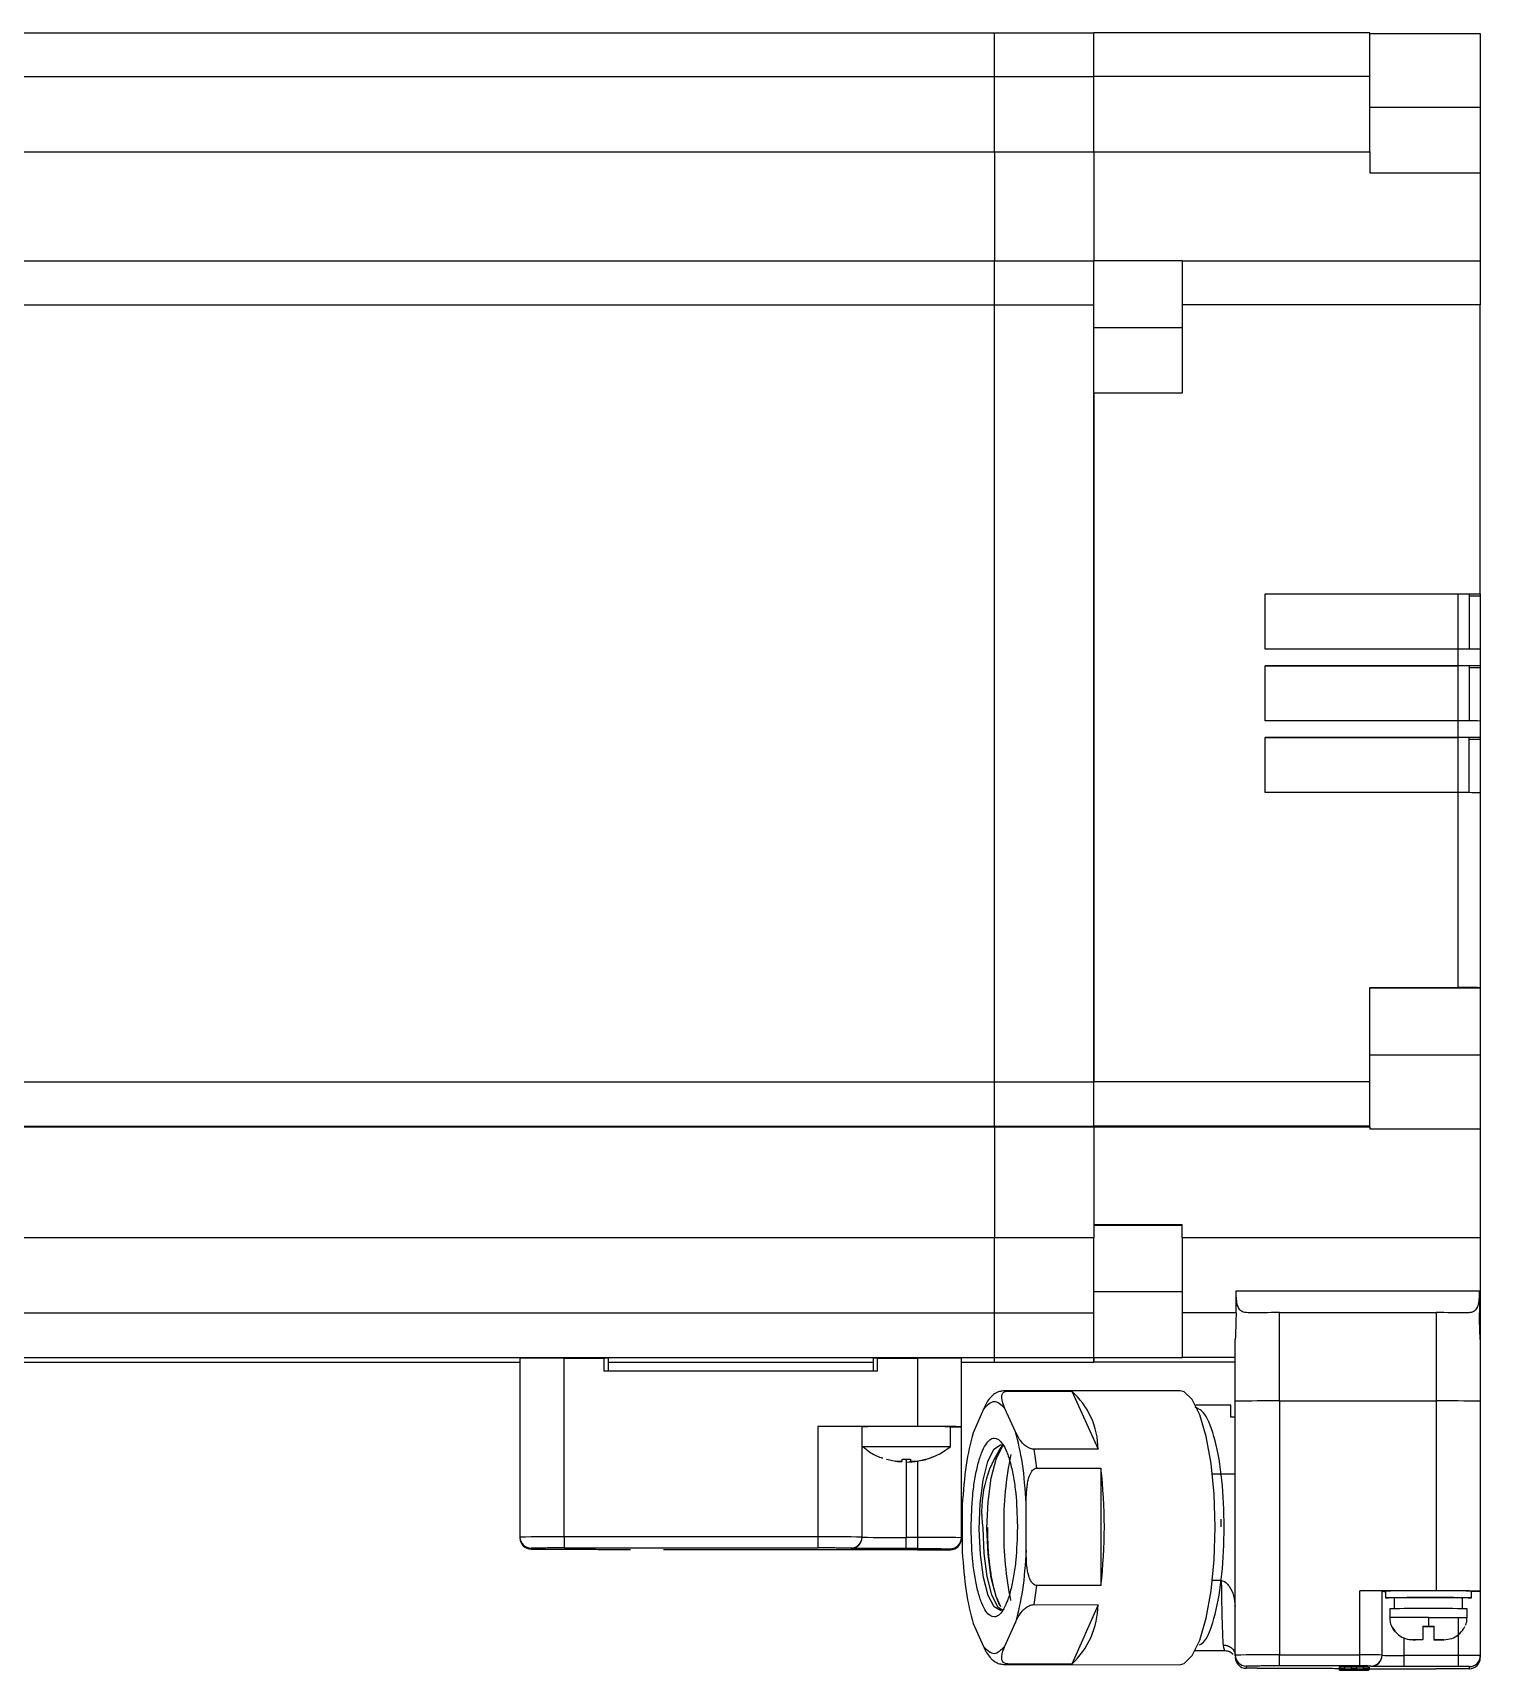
# Model space of a CAD drawing. Header units: millimetres. Extents: x 415 to 2018, y 500 to 823.
# Drawn here: x 685.97 to 692.52, y 667.42 to 674.84 of the extents above; entities that cross this region are included whole.
import ezdxf

# ---------------------------------------------------------------- set-up
doc = ezdxf.new("R2010")
doc.units = ezdxf.units.MM

msp = doc.modelspace()

# ---------------------------------------------------------------- linework, layer by layer
at = {"color": 161, "linetype": 'Continuous', "lineweight": 25, "true_color": 0x67adff}
for p, q in [((681.5947, 674.8387), (690.3247, 674.8387)), ((690.3247, 674.64), (690.3247, 674.8387)), ((690.3247, 674.8387), (690.7747, 674.8387)), ((690.7747, 674.64), (690.7747, 674.8387)), ((692.0247, 674.8387), (690.7747, 674.8387)), ((692.0247, 674.64), (692.0247, 674.8387)), ((692.0247, 674.836), (692.5247, 674.836)), ((692.5247, 674.836), (692.5247, 674.5005)), ((681.5947, 674.64), (690.3247, 674.64)), ((690.3247, 674.3), (690.3247, 674.64)), ((690.3247, 674.64), (690.7747, 674.64)), ((690.7747, 674.3), (690.7747, 674.64)), ((692.0247, 674.64), (690.7747, 674.64)), ((692.0247, 674.3), (692.0247, 674.64)), ((692.5247, 674.5005), (692.0247, 674.5005)), ((692.5247, 674.5005), (692.5247, 674.2046)), ((681.5947, 674.3), (690.3247, 674.3)), ((690.3247, 674.3), (690.3247, 673.8053)), ((690.3247, 674.3), (690.7747, 674.3)), ((690.7747, 674.3), (690.7747, 673.8053)), ((690.7747, 674.3), (692.0247, 674.3)), ((690.7747, 674.3), (690.7747, 673.8064)), ((692.0247, 674.3), (692.0247, 674.2046)), ((692.0247, 674.2046), (692.5247, 674.2046)), ((692.5247, 674.2046), (692.5247, 673.8053)), ((681.5947, 673.8053), (690.3247, 673.8053)), ((690.3247, 673.6066), (690.3247, 673.8053)), ((690.3247, 673.8053), (690.7747, 673.8053)), ((690.7747, 673.8064), (691.1747, 673.8064)), ((690.7747, 673.6066), (690.7747, 673.8053)), ((691.1747, 673.8053), (691.1747, 673.8064)), ((691.1747, 673.8053), (692.5247, 673.8053)), ((691.1747, 673.8053), (691.1747, 673.6066)), ((692.5247, 673.8053), (692.5247, 673.6066)), ((681.5947, 673.6066), (690.3247, 673.6066)), ((690.3247, 670.0867), (690.3247, 673.6066)), ((690.3247, 673.6066), (690.7747, 673.6066)), ((690.7747, 670.0867), (690.7747, 673.6066)), ((691.1747, 673.6066), (691.1747, 673.2066)), ((692.5247, 673.6066), (691.1747, 673.6066)), ((692.5247, 672.2966), (692.5247, 673.6066)), ((691.1747, 673.5028), (690.7747, 673.5028)), ((691.1747, 673.2066), (690.7747, 673.2066)), ((690.7747, 673.2066), (690.7747, 670.0867)), ((691.5497, 672.2966), (692.5247, 672.2966)), ((691.5497, 672.0466), (691.5497, 672.2966)), ((692.4247, 672.2963), (691.5497, 672.2963)), ((692.4247, 672.0466), (692.4247, 672.2963)), ((692.4747, 672.296), (692.4747, 672.0466)), ((692.5247, 672.2859), (692.4747, 672.2859)), ((692.5247, 672.2966), (692.5247, 672.2859)), ((692.5247, 672.2859), (692.5247, 672.046)), ((692.4247, 672.0466), (691.5497, 672.0466)), ((692.4247, 671.9716), (692.4247, 672.0466)), ((692.5247, 672.046), (692.5247, 671.971)), ((691.5497, 671.9716), (692.4247, 671.9716)), ((691.5497, 671.7216), (691.5497, 671.9716)), ((692.4247, 671.9713), (691.5497, 671.9713)), ((692.4247, 671.7216), (692.4247, 671.9713)), ((692.4747, 671.971), (692.4747, 671.7216)), ((692.5247, 671.9618), (692.4747, 671.9618)), ((692.5247, 671.971), (692.5247, 671.9618)), ((692.5247, 671.9618), (692.5247, 671.721)), ((692.4247, 671.7216), (691.5497, 671.7216)), ((692.4247, 671.6466), (692.4247, 671.7216)), ((692.5247, 671.721), (692.5247, 671.646)), ((691.5497, 671.6466), (692.4247, 671.6466)), ((691.5497, 671.3966), (691.5497, 671.6466)), ((692.4247, 671.6463), (691.5497, 671.6463)), ((692.4247, 671.3966), (692.4247, 671.6463)), ((692.4747, 671.3966), (692.4747, 671.646)), ((692.5247, 671.6378), (692.4747, 671.6378)), ((692.5247, 671.646), (692.5247, 671.6378)), ((692.5247, 671.6378), (692.5247, 671.396)), ((692.4247, 671.3966), (691.5497, 671.3966)), ((692.4247, 670.5139), (692.4247, 671.3966)), ((692.5247, 671.396), (692.5247, 670.5132)), ((692.0247, 670.5139), (692.4247, 670.5139)), ((692.0247, 670.0867), (692.0247, 670.5139)), ((692.5247, 670.5117), (692.0247, 670.5117)), ((692.5247, 670.5132), (692.5247, 670.5117)), ((692.5247, 670.5117), (692.5247, 670.2098)), ((692.0247, 670.2098), (692.5247, 670.2098)), ((692.5247, 670.2098), (692.5247, 669.8734)), ((681.5947, 670.0867), (690.3247, 670.0867)), ((690.3247, 669.8854), (690.3247, 670.0867)), ((690.3247, 670.0867), (690.7747, 670.0867)), ((690.7747, 669.8854), (690.7747, 670.0867)), ((692.0247, 670.0867), (690.7747, 670.0867)), ((692.0247, 669.8854), (692.0247, 670.0867)), ((681.5947, 669.8854), (690.3247, 669.8854)), ((681.5947, 669.8833), (690.3247, 669.8833)), ((690.3247, 669.8833), (690.3247, 669.8854)), ((690.3247, 669.8854), (690.7747, 669.8854)), ((690.3247, 669.8833), (690.3247, 669.3801)), ((690.3247, 669.8833), (690.7747, 669.8833)), ((690.7747, 669.8833), (690.7747, 669.8854)), ((692.0247, 669.8854), (690.7747, 669.8854)), ((690.7747, 669.8833), (690.7747, 669.3801)), ((690.7747, 669.8833), (692.0247, 669.8833)), ((690.7747, 669.8833), (690.7747, 669.4401)), ((692.0247, 669.8833), (692.0247, 669.8854)), ((692.0247, 669.8833), (692.0247, 669.8734)), ((692.0247, 669.8734), (692.5247, 669.8734)), ((692.5247, 669.8734), (692.5247, 669.3801)), ((690.7747, 669.4401), (691.1747, 669.4401)), ((690.7747, 669.4382), (691.1747, 669.4382)), ((691.1747, 669.3801), (691.1747, 669.4401)), ((690.3247, 669.3801), (681.5947, 669.3801)), ((690.3247, 669.0401), (690.3247, 669.3801)), ((690.7747, 669.3801), (690.3247, 669.3801)), ((690.7747, 669.0401), (690.7747, 669.3801)), ((692.5247, 669.3801), (691.1747, 669.3801)), ((691.1747, 669.3801), (691.1747, 669.0401)), ((692.5247, 669.3801), (692.5247, 669.0401)), ((690.7747, 669.1363), (691.1747, 669.1363)), ((691.4187, 669.0401), (691.4187, 669.1401)), ((691.4187, 669.1401), (692.5206, 669.1401)), ((692.5206, 669.1401), (692.5206, 669.0401)), ((681.5947, 669.0401), (690.3247, 669.0401)), ((690.3247, 668.8388), (690.3247, 669.0401)), ((690.3247, 669.0401), (690.7747, 669.0401)), ((690.7747, 668.8388), (690.7747, 669.0401)), ((691.4187, 669.0401), (691.1747, 669.0401)), ((691.1747, 669.0401), (691.1747, 668.8388)), ((691.6147, 668.6411), (691.6147, 669.0411)), ((692.3247, 669.0411), (691.6147, 669.0411)), ((692.3247, 669.0411), (692.3247, 668.6411)), ((692.5206, 669.0401), (692.5247, 669.0401)), ((692.5247, 669.0401), (692.5247, 668.9199)), ((691.4147, 668.6399), (691.4147, 668.9199)), ((692.5247, 668.9199), (692.5247, 668.6399)), ((681.5947, 668.8388), (690.3247, 668.8388)), ((685.7347, 668.8165), (688.1747, 668.8165)), ((688.1747, 668.8343), (688.1747, 668.0244)), ((688.3747, 668.0256), (688.3747, 668.8356)), ((688.3747, 668.8356), (688.5547, 668.8356)), ((688.5547, 668.8356), (688.5547, 668.7756)), ((688.5747, 668.8355), (688.5747, 668.7756)), ((688.5747, 668.8165), (689.7747, 668.8165)), ((689.7747, 668.8355), (689.7747, 668.7756)), ((689.7947, 668.7756), (689.7947, 668.8356)), ((689.7947, 668.8356), (689.9747, 668.8356)), ((689.9747, 668.8356), (689.9747, 668.5256)), ((690.1747, 668.5243), (690.1747, 668.8343)), ((690.1747, 668.8165), (690.3247, 668.8165)), ((690.3247, 668.8165), (690.3247, 668.8388)), ((690.3247, 668.8388), (690.7747, 668.8388)), ((690.3247, 668.8165), (690.7747, 668.8165)), ((690.7747, 668.8165), (690.7747, 668.8388)), ((691.1747, 668.8363), (690.7747, 668.8363)), ((690.7747, 668.8363), (690.7747, 668.8165)), ((691.4147, 668.8165), (690.7747, 668.8165)), ((691.4147, 668.8388), (691.1747, 668.8388)), ((691.1747, 668.8388), (691.1747, 668.8363)), ((689.7947, 668.7756), (688.5547, 668.7756)), ((691.1646, 668.6864), (690.3725, 668.6877)), ((690.3843, 668.686), (690.6741, 668.6855)), ((690.6741, 668.6855), (690.7934, 668.4223)), ((690.2745, 668.6048), (690.2269, 668.4973)), ((690.4195, 668.5019), (690.3718, 668.6071)), ((691.3947, 668.6215), (691.2357, 668.6217)), ((691.3947, 668.5675), (691.3947, 668.6215)), ((691.4147, 667.4899), (691.4147, 668.6399)), ((691.6147, 668.6411), (692.3247, 668.6411)), ((691.6147, 668.6411), (691.6147, 667.4911)), ((692.3247, 668.6411), (692.3247, 667.7811)), ((692.5247, 668.6399), (692.5247, 667.7799)), ((689.5247, 668.5256), (689.5247, 668.0256)), ((689.9747, 668.5256), (689.5247, 668.5256)), ((689.7247, 668.0244), (689.7247, 668.5243)), ((690.1247, 668.4342), (690.1247, 668.524)), ((690.1747, 668.5215), (690.1747, 668.5243)), ((690.1747, 668.0215), (690.1747, 668.5215)), ((691.4147, 668.5675), (691.3947, 668.5675)), ((689.8371, 668.377), (689.8757, 668.3685)), ((689.8371, 668.3767), (689.8371, 668.377)), ((689.9057, 668.3687), (689.9057, 668.3774)), ((689.9057, 668.3774), (689.9247, 668.3769)), ((689.9247, 668.3758), (689.9057, 668.3763)), ((689.9247, 668.3769), (689.9437, 668.3774)), ((689.9247, 668.3769), (689.9247, 668.0228)), ((689.9437, 668.3774), (689.9437, 668.3687)), ((689.9737, 668.3685), (690.0123, 668.377)), ((690.0123, 668.377), (690.0126, 668.3763)), ((690.0126, 668.3763), (690.0123, 668.3767)), ((690.3528, 668.4427), (690.3701, 668.4367)), ((690.7934, 668.4223), (690.5036, 668.4228)), ((689.9747, 668.3681), (689.9747, 668.0228)), ((690.5164, 668.3372), (690.8062, 668.3367)), ((690.8062, 668.3367), (690.8062, 667.8046)), ((691.3113, 668.3114), (691.4147, 668.3112)), ((690.1782, 668.1707), (690.1782, 667.9581)), ((690.4681, 667.9649), (690.4681, 668.1775)), ((690.428, 668.0747), (690.428, 668.0697)), ((691.3509, 668.0712), (691.3505, 668.1061)), ((688.1747, 668.0244), (688.1747, 668.0202)), ((688.3747, 668.0256), (688.3747, 667.9753)), ((689.5247, 668.0256), (688.3747, 668.0256)), ((689.5247, 668.0256), (689.5247, 667.9753)), ((689.7247, 668.024), (689.7247, 668.0244)), ((689.9247, 667.9725), (689.9247, 668.0228)), ((689.9747, 668.0228), (689.9247, 668.0228)), ((689.9747, 668.0228), (689.9747, 667.9725)), ((690.1747, 668.0174), (690.1747, 668.0215)), ((690.2184, 668.0608), (690.2183, 668.0658)), ((688.2247, 667.9702), (688.2247, 667.9744)), ((688.3747, 667.9753), (689.5247, 667.9753)), ((688.3747, 667.9693), (688.4247, 667.9693)), ((689.9747, 667.9664), (688.8247, 667.9664)), ((689.6747, 667.974), (689.6747, 667.9744)), ((689.9747, 667.9725), (689.9247, 667.9725)), ((690.1247, 667.9715), (690.1247, 667.9674)), ((690.8062, 667.8046), (690.5164, 667.8051)), ((691.3509, 667.8273), (691.3112, 667.8274)), ((692.3247, 667.7811), (691.9797, 667.7811)), ((691.9797, 667.4911), (691.9797, 667.7811)), ((692.0797, 667.4905), (692.0797, 667.7805)), ((692.0947, 667.7797), (692.0947, 667.7497)), ((692.4847, 667.7497), (692.4847, 667.7797)), ((692.5247, 667.7799), (692.5247, 667.7777)), ((692.5247, 667.7777), (692.5247, 667.4877)), ((690.5036, 667.7189), (690.7934, 667.7184)), ((690.7934, 667.7184), (690.6741, 667.4495)), ((692.1347, 667.7497), (692.1347, 667.7002)), ((692.4426, 667.7497), (692.4447, 667.7497)), ((690.2269, 667.6337), (690.2745, 667.5285)), ((690.3718, 667.5308), (690.4195, 667.6383)), ((692.1147, 667.6997), (692.1147, 667.6597)), ((692.2897, 667.6608), (692.2897, 667.6207)), ((692.4247, 667.659), (692.4247, 667.5831)), ((692.4647, 667.6597), (692.4647, 667.6997)), ((692.1249, 667.6195), (692.1249, 667.6198)), ((692.1797, 667.4884), (692.1797, 667.5678)), ((692.2647, 667.5595), (692.2189, 667.5595)), ((692.2647, 667.5598), (692.219, 667.5598)), ((692.2647, 667.6207), (692.2897, 667.6207)), ((692.2647, 667.6207), (692.2647, 667.5601)), ((692.2897, 667.6186), (692.2647, 667.6186)), ((692.2647, 667.5598), (692.2647, 667.5601)), ((692.2647, 667.5595), (692.2647, 667.5592)), ((692.2897, 667.6207), (692.3147, 667.6207)), ((692.3147, 667.6186), (692.2897, 667.6186)), ((692.3147, 667.6207), (692.3147, 667.5601)), ((692.3147, 667.5598), (692.3604, 667.5598)), ((692.3147, 667.5595), (692.3604, 667.5595)), ((692.4247, 667.582), (692.4247, 667.4884)), ((692.4544, 667.6198), (692.4544, 667.6195)), ((691.2338, 667.5107), (691.3679, 667.5105)), ((691.4147, 667.4872), (691.4147, 667.4899)), ((691.6147, 667.4408), (691.6147, 667.4911)), ((691.6147, 667.4911), (691.9797, 667.4911)), ((691.9797, 667.4408), (691.9797, 667.4911)), ((692.0797, 667.489), (692.0797, 667.4905)), ((692.1797, 667.438), (692.1797, 667.4884)), ((692.4247, 667.4884), (692.1797, 667.4884)), ((692.4247, 667.4884), (692.4247, 667.438)), ((692.5247, 667.4877), (692.5247, 667.4785)), ((690.3704, 667.4477), (691.1625, 667.4464)), ((690.6741, 667.4495), (690.3843, 667.45)), ((691.4647, 667.4399), (691.4647, 667.4306)), ((691.5147, 667.4303), (691.7597, 667.4303)), ((691.9797, 667.4408), (691.6147, 667.4408)), ((691.8852, 667.4361), (691.8852, 667.4261)), ((691.8852, 667.4257), (691.8852, 667.4217)), ((692.0182, 667.4255), (691.8879, 667.4255)), ((691.8879, 667.4255), (691.8879, 667.4254)), ((691.8879, 667.4254), (691.9662, 667.4254)), ((692.0182, 667.4224), (691.8879, 667.4224)), ((691.8879, 667.4224), (691.8879, 667.4223)), ((691.8879, 667.4223), (691.9662, 667.4223)), ((691.888, 667.4368), (691.888, 667.4268)), ((691.888, 667.4254), (691.888, 667.4244)), ((692.0181, 667.4248), (691.888, 667.4244)), ((691.888, 667.4244), (691.9182, 667.4243)), ((691.888, 667.4244), (691.888, 667.4243)), ((691.888, 667.4243), (691.888, 667.4241)), ((691.888, 667.4241), (691.9874, 667.4238)), ((691.888, 667.4236), (691.888, 667.4241)), ((691.9874, 667.4238), (691.888, 667.4236)), ((691.888, 667.4234), (692.0098, 667.4237)), ((691.888, 667.4236), (691.888, 667.4234)), ((691.888, 667.4216), (691.888, 667.4214)), ((692.0181, 667.4216), (691.888, 667.4216)), ((691.888, 667.4214), (692.0181, 667.4214)), ((691.8881, 667.4371), (691.9107, 667.4371)), ((691.8881, 667.4254), (691.8881, 667.4249)), ((691.8881, 667.4249), (691.8881, 667.4248)), ((691.8881, 667.4248), (692.0182, 667.4248)), ((691.8881, 667.4218), (691.8881, 667.4217)), ((691.8881, 667.4217), (692.0182, 667.4217)), ((691.8882, 667.4271), (691.8882, 667.4371)), ((691.9107, 667.4271), (691.8882, 667.4271)), ((691.9662, 667.4254), (691.8936, 667.425)), ((691.8936, 667.425), (691.8936, 667.4254)), ((691.9662, 667.4223), (691.8936, 667.4219)), ((691.9224, 667.4263), (691.9057, 667.4264)), ((691.9107, 667.4271), (691.9107, 667.4371)), ((691.9107, 667.4268), (691.9107, 667.4271)), ((691.9182, 667.4243), (691.9697, 667.4245)), ((691.9331, 667.425), (692.0143, 667.4254)), ((692.0182, 667.425), (691.9331, 667.425)), ((691.9331, 667.4219), (692.0143, 667.4223)), ((692.0182, 667.4219), (691.9331, 667.4219)), ((691.941, 667.4371), (691.9652, 667.4371)), ((691.941, 667.4271), (691.941, 667.4371)), ((691.941, 667.4271), (691.941, 667.4266)), ((691.9652, 667.4271), (691.941, 667.4271)), ((691.9652, 667.4271), (691.9652, 667.4371)), ((691.9652, 667.4266), (691.9652, 667.4271)), ((691.9697, 667.4245), (691.9697, 667.4242)), ((691.9697, 667.4242), (691.9939, 667.4241)), ((692.0009, 667.4264), (691.9831, 667.4263)), ((691.9939, 667.4245), (692.0181, 667.4246)), ((691.9939, 667.4241), (691.9939, 667.4245)), ((691.9955, 667.4371), (692.0182, 667.4371)), ((691.9955, 667.4271), (691.9955, 667.4371)), ((692.0182, 667.4271), (691.9955, 667.4271)), ((691.9955, 667.4271), (691.9955, 667.4268)), ((692.0098, 667.4246), (692.0098, 667.4239)), ((692.0181, 667.4248), (692.0181, 667.4248)), ((692.0181, 667.4246), (692.0181, 667.4248)), ((692.0181, 667.4246), (692.0181, 667.4239)), ((692.0181, 667.4239), (692.0181, 667.4238)), ((692.0181, 667.4214), (692.0181, 667.4216)), ((692.0182, 667.4271), (692.0182, 667.4371)), ((692.0182, 667.4268), (692.0182, 667.4271)), ((692.0182, 667.4255), (692.0182, 667.4255)), ((692.0182, 667.425), (692.0182, 667.4255)), ((692.0182, 667.4248), (692.0182, 667.425)), ((692.0182, 667.4224), (692.0182, 667.4224)), ((692.0182, 667.4217), (692.0182, 667.4219)), ((692.0209, 667.4361), (692.0209, 667.4261)), ((692.0209, 667.4275), (692.3247, 667.4275)), ((692.0209, 667.4217), (692.0209, 667.4257)), ((692.0297, 667.439), (692.0297, 667.4405)), ((692.4247, 667.438), (692.1797, 667.438)), ((692.4747, 667.4377), (692.4747, 667.4285))]:
    msp.add_line(p, q, dxfattribs=at)
for points in [[(691.1625, 667.4464), (691.1829, 667.4514), (691.2204, 667.488), (691.2547, 667.5583), (691.2836, 667.6581), (691.3056, 667.7816), (691.3193, 667.9217), (691.324, 668.0702), (691.3193, 668.2184), (691.3056, 668.3578), (691.2836, 668.4803), (691.2547, 668.5788), (691.2204, 668.6474), (691.1829, 668.6823), (691.1646, 668.6864)], [(689.7247, 668.4342), (689.7247, 668.4342), (689.7399, 668.4347), (689.7832, 668.4351), (689.8481, 668.4354), (689.9247, 668.4355), (690.0012, 668.4354), (690.0661, 668.4351), (690.1094, 668.4347), (690.1247, 668.4342)], [(690.2551, 668.0612), (690.2595, 668.1774), (690.273, 668.2828), (690.2942, 668.3672), (690.3211, 668.4223), (690.351, 668.4427), (690.3528, 668.4427)], [(690.3531, 667.709), (690.3312, 667.755), (690.3092, 667.8396), (690.295, 667.9465), (690.2902, 668.0653), (690.295, 668.1843), (690.3092, 668.2919), (690.3312, 668.3776), (690.359, 668.4329), (690.3611, 668.4355)], [(690.3515, 667.6927), (690.3232, 667.7091), (690.296, 667.7605), (690.2743, 667.842), (690.2602, 667.9456), (690.2551, 668.0612)], [(690.2713, 668.0654), (690.276, 667.9497), (690.2898, 667.8454), (690.3113, 667.763), (690.3383, 667.7104), (690.3606, 667.6937)], [(692.0947, 667.7497), (692.1095, 667.7502), (692.1518, 667.7506), (692.215, 667.7508), (692.2897, 667.7509), (692.3643, 667.7508), (692.4276, 667.7506), (692.4698, 667.7502), (692.4847, 667.7497), (692.4698, 667.7492), (692.4427, 667.7489)], [(692.1347, 667.7489), (692.1095, 667.7492), (692.0947, 667.7497)], [(690.3677, 667.698), (690.3533, 667.6928), (690.3515, 667.6927)], [(692.2897, 667.6608), (692.3566, 667.6607), (692.4134, 667.6605), (692.4513, 667.6601), (692.4647, 667.6597)]]:
    msp.add_lwpolyline(points, dxfattribs=at)
for centre, radius, start, end in [((692.437, 670.3077), 1.9887, 88.91599, 90.3566), ((692.4496, 668.097), 3.9497, 88.91095, 90.36164), ((692.4497, 668.0375), 3.9342, 88.90809, 90.3645), ((692.4372, 670.0104), 1.961, 88.90581, 90.36677), ((692.4497, 667.7841), 3.9376, 88.90957, 90.36473), ((692.4496, 667.697), 3.9497, 88.91095, 90.36164), ((692.4371, 669.6733), 1.973, 88.91028, 90.3623), ((692.4496, 667.447), 3.9497, 88.91095, 90.36164), ((692.4497, 666.5763), 3.9376, 88.90957, 90.36473), ((691.6054, 645.6902), 23.351, 89.9772, 90.32766), ((692.334, 645.6904), 23.3508, 89.67234, 90.0228), ((688.3246, 660.9641), 7.8716, 89.63536, 91.09119), ((688.5597, 668.0545), 0.7811, 88.90362, 90.37069), ((689.7896, 668.0545), 0.7811, 89.62931, 91.09638), ((690.0248, 660.9645), 7.8713, 88.90878, 90.36466), ((690.3724, 668.6451), 0.0426, 73.84215, 108.86606), ((690.4407, 668.4212), 0.3526, 0.18168, 48.56952), ((691.5646, 660.7697), 7.8716, 89.63536, 91.09119), ((692.3748, 660.7697), 7.8716, 88.90881, 90.36464), ((689.5747, 660.6387), 7.8871, 88.91024, 90.36321), ((689.9247, 657.9403), 10.5856, 88.91741, 91.08259), ((690.0247, 660.639), 7.8868, 88.91021, 90.36323), ((690.1295, 667.3198), 1.2025, 87.84736, 90.2301), ((690.7844, 668.1418), 0.5187, 144.72278, 188.47109), ((691.9169, 668.0826), 1.5511, 168.24644, 180.67389), ((688.942, 668.1449), 1.5861, 6.96607, 10.09117), ((688.5527, 668.0706), 2.2691, 353.26599, 6.73401), ((688.3246, 660.1542), 7.8716, 89.63536, 91.09119), ((688.2247, 668.0244), 0.05, 180.00083, 270.00259), ((688.2247, 668.0202), 0.05, 180.00083, 270.00259), ((689.5748, 660.1542), 7.8716, 88.90881, 90.36464), ((689.6747, 668.0244), 0.05, 269.99913, 359.99397), ((689.6747, 668.024), 0.05, 269.99913, 359.99567), ((689.8746, 675.8939), 7.8713, 268.90878, 270.36466), ((690.0246, 660.1396), 7.8834, 88.90947, 90.36312), ((690.1247, 668.0215), 0.05, 269.99744, 0.00086), ((690.1247, 668.0174), 0.05, 269.99744, 0.00086), ((691.9036, 668.0459), 1.5378, 179.31154, 191.59866), ((688.9086, 668.0004), 1.6196, 349.98983, 353.07155), ((692.0046, 663.8318), 3.9494, 88.9109, 90.3617), ((692.0932, 668.048), 0.2693, 267.12916, 270.3215), ((692.2897, 657.466), 10.3155, 88.91685, 91.08315), ((692.3746, 659.8896), 7.8917, 88.91067, 90.36278), ((692.4886, 666.5103), 1.268, 88.37047, 90.17822), ((690.4218, 667.7223), 0.3715, 312.75766, 359.39888), ((692.2939, 657.5843), 10.1666, 89.16154, 90.89723), ((692.2897, 656.6026), 11.0984, 89.09652, 90.90348), ((692.2459, 660.7597), 6.9012, 89.63697, 91.08995), ((691.5647, 659.6042), 7.8871, 89.63679, 91.08976), ((691.4647, 667.4899), 0.05, 180.00181, 270), ((692.0047, 663.5573), 3.9339, 88.90804, 90.36456), ((692.0297, 667.4905), 0.05, 269.99841, 359.99988), ((692.0297, 667.489), 0.05, 270.00181, 359.99819), ((692.1546, 671.4259), 3.9376, 268.90957, 270.36473), ((692.4496, 663.5387), 3.9497, 88.91095, 90.36164), ((692.4747, 667.4877), 0.05, 269.99909, 359.99557), ((690.3705, 667.4903), 0.0426, 253.83767, 288.8772), ((691.4647, 667.4806), 0.05, 180.00252, 270), ((691.8877, 667.4113), 0.0249, 89.38258, 95.67791), ((691.9027, 666.9438), 0.4826, 89.64488, 92.0744), ((692.0114, 667.1655), 0.2584, 88.5152, 90.34966), ((692.4747, 667.4785), 0.05, 269.99741, 359.99917)]:
    msp.add_arc(centre, radius, start, end, dxfattribs=at)
for centre, start_param, end_param in [((692.2897, 667.6997), 4.712389, 4.874387), ((692.2897, 667.7497), 4.631912, 4.712389)]:
    msp.add_ellipse(centre, major_axis=(0, 0.311), ratio=0.49843, start_param=start_param, end_param=end_param, dxfattribs=at)
for points, knots in [([(691.4718, 669.0407), (691.4631, 669.0414), (691.4471, 669.0427), (691.4316, 669.0568), (691.4232, 669.0789), (691.4193, 669.1079), (691.4189, 669.1293), (691.4187, 669.1401)], [0, 0, 0, 0, 0.0298134, 0.055025, 0.0802964, 0.1042708, 0.1287441, 0.1287441, 0.1287441, 0.1287441]), ([(692.5206, 669.1401), (692.5204, 669.1292), (692.52, 669.1073), (692.5161, 669.0784), (692.5077, 669.0568), (692.4934, 669.0441), (692.4787, 669.0409), (692.4692, 669.0408), (692.4675, 669.0407)], [0, 0, 0, 0, 0.0247449, 0.0495034, 0.0738949, 0.0978515, 0.1231004, 0.1288302, 0.1288302, 0.1288302, 0.1288302]), ([(691.4187, 669.0401), (691.4181, 669.0175), (691.4169, 668.9742), (691.4154, 668.9374), (691.4147, 668.9199)], [0, 0, 0, 0, 0.0628158, 0.1203216, 0.1203216, 0.1203216, 0.1203216]), ([(692.5247, 668.9199), (692.5238, 668.9392), (692.5222, 668.9762), (692.5211, 669.0194), (692.5206, 669.0401)], [0, 0, 0, 0, 0.0627698, 0.1203226, 0.1203226, 0.1203226, 0.1203226]), ([(690.3586, 668.6854), (690.3561, 668.6853), (690.3503, 668.6849), (690.3399, 668.682), (690.3256, 668.675), (690.299, 668.6532), (690.2853, 668.6283), (690.2763, 668.6087), (690.2745, 668.6048)], [0, 0, 0, 0, 0.0053705, 0.0119391, 0.0222254, 0.0423053, 0.1067311, 0.1226845, 0.1226845, 0.1226845, 0.1226845]), ([(690.3718, 668.6071), (690.3645, 668.6237), (690.3556, 668.6442), (690.3575, 668.6681), (690.3617, 668.6772), (690.3696, 668.6831), (690.3765, 668.6856), (690.3821, 668.6859), (690.3843, 668.686)], [0, 0, 0, 0, 0.05499915, 0.06755406, 0.08214557, 0.08803076, 0.09397069, 0.09774747, 0.09774747, 0.09774747, 0.09774747]), ([(690.3718, 668.6071), (690.3556, 668.6226), (690.3232, 668.6537), (690.2907, 668.6211), (690.2745, 668.6048)], [0, 0, 0, 0, 0.0590274, 0.1180549, 0.1180549, 0.1180549, 0.1180549]), ([(691.3653, 668.0697), (691.3631, 668.1427), (691.3588, 668.2882), (691.3255, 668.47), (691.2817, 668.5907), (691.2482, 668.6062), (691.2334, 668.613)], [0, 0, 0, 0, 0.1531684, 0.3052646, 0.4577174, 0.5778358, 0.5778358, 0.5778358, 0.5778358]), ([(690.2269, 668.4973), (690.2152, 668.4508), (690.1918, 668.3576), (690.1828, 668.233), (690.1782, 668.1707)], [0, 0, 0, 0, 0.1654416, 0.3308837, 0.3308837, 0.3308837, 0.3308837]), ([(690.2183, 668.0658), (690.2198, 668.1166), (690.2219, 668.1947), (690.2349, 668.289), (690.2484, 668.3539), (690.2651, 668.4068), (690.2893, 668.4564), (690.3226, 668.4825), (690.356, 668.4593), (690.3804, 668.4117), (690.3972, 668.3602), (690.4108, 668.2965), (690.4241, 668.2033), (690.4265, 668.1254), (690.428, 668.0747)], [0, 0, 0, 0, 0.1036864, 0.1594692, 0.2164254, 0.2733816, 0.3291644, 0.4328502, 0.5365358, 0.592318, 0.6492741, 0.70623, 0.7620124, 0.8656976, 0.8656976, 0.8656976, 0.8656976]), ([(690.4681, 668.1775), (690.4636, 668.2396), (690.4545, 668.3639), (690.4311, 668.4559), (690.4195, 668.5019)], [0, 0, 0, 0, 0.1643099, 0.3286201, 0.3286201, 0.3286201, 0.3286201]), ([(690.5036, 668.4228), (690.501, 668.4229), (690.4952, 668.4232), (690.4849, 668.4262), (690.4705, 668.433), (690.4439, 668.4544), (690.4302, 668.4788), (690.4212, 668.4981), (690.4195, 668.5019)], [0, 0, 0, 0, 0.0053185, 0.0118227, 0.0220099, 0.0418947, 0.1056966, 0.1214955, 0.1214955, 0.1214955, 0.1214955]), ([(689.7275, 668.4348), (689.7376, 668.4265), (689.7626, 668.4056), (689.7944, 668.389), (689.8157, 668.3836), (689.818, 668.383)], [0, 0, 0, 0, 0.0392556, 0.0980484, 0.1052457, 0.1052457, 0.1052457, 0.1052457]), ([(689.9247, 668.364), (689.9592, 668.3666), (690.0034, 668.3698), (690.0436, 668.3875), (690.0524, 668.3913)], [0, 0, 0, 0, 0.1027433, 0.1314003, 0.1314003, 0.1314003, 0.1314003]), ([(690.0314, 668.3827), (690.0429, 668.387), (690.0762, 668.3995), (690.1052, 668.4204), (690.1242, 668.4341)], [0, 0, 0, 0, 0.0367808, 0.1064976, 0.1064976, 0.1064976, 0.1064976]), ([(689.8757, 668.3685), (689.879, 668.368), (689.8856, 668.3671), (689.8946, 668.3665), (689.9013, 668.3667), (689.9051, 668.3675), (689.9055, 668.3683), (689.9057, 668.3687)], [0, 0, 0, 0, 0.0065333, 0.01306998, 0.01952415, 0.02594127, 0.03070706, 0.03070706, 0.03070706, 0.03070706]), ([(689.9057, 668.3681), (689.9053, 668.3676), (689.9047, 668.3667), (689.8996, 668.3662), (689.8922, 668.3663), (689.8838, 668.3671), (689.8781, 668.3679), (689.8757, 668.3683)], [0, 0, 0, 0, 0.00650594, 0.01301525, 0.01944228, 0.02583242, 0.03057825, 0.03057825, 0.03057825, 0.03057825]), ([(689.9437, 668.3687), (689.944, 668.3682), (689.9446, 668.3672), (689.9497, 668.3666), (689.9571, 668.3666), (689.9656, 668.3673), (689.9712, 668.3681), (689.9737, 668.3685)], [0, 0, 0, 0, 0.00652409, 0.01305222, 0.01949741, 0.02590559, 0.03066487, 0.03066487, 0.03066487, 0.03066487]), ([(689.9737, 668.3683), (689.9703, 668.3678), (689.9637, 668.3669), (689.9548, 668.3662), (689.948, 668.3663), (689.9442, 668.3669), (689.9438, 668.3677), (689.9437, 668.3681)], [0, 0, 0, 0, 0.0065146, 0.01303256, 0.01946828, 0.02586739, 0.03061942, 0.03061942, 0.03061942, 0.03061942]), ([(690.4681, 668.1775), (690.4684, 668.2112), (690.4687, 668.2527), (690.4814, 668.3009), (690.4899, 668.3194), (690.5004, 668.3312), (690.5085, 668.3364), (690.5142, 668.337), (690.5164, 668.3372)], [0, 0, 0, 0, 0.0998999, 0.1227051, 0.149208, 0.1598971, 0.1706874, 0.1775458, 0.1775458, 0.1775458, 0.1775458]), ([(690.428, 668.0697), (690.4266, 668.0189), (690.4244, 667.9408), (690.4114, 667.8465), (690.398, 667.7816), (690.3813, 667.7287), (690.357, 667.6791), (690.3237, 667.6531), (690.2903, 667.6763), (690.2659, 667.7239), (690.2491, 667.7753), (690.2355, 667.8391), (690.2222, 667.9322), (690.2199, 668.0102), (690.2184, 668.0608)], [0, 0, 0, 0, 0.1036743, 0.1594503, 0.2163987, 0.2733477, 0.3291237, 0.4327974, 0.5364715, 0.5922472, 0.6491964, 0.7061451, 0.7619203, 0.8655948, 0.8655948, 0.8655948, 0.8655948]), ([(690.3532, 667.7107), (690.3516, 667.7128), (690.3448, 667.7219), (690.3306, 667.7582), (690.3164, 667.8123), (690.3062, 667.8707), (690.2992, 667.9304), (690.2944, 667.9954), (690.2938, 668.043), (690.2935, 668.0678)], [0, 0, 0, 0, 0.020929, 0.0884257, 0.152883, 0.2078889, 0.253918, 0.307368, 0.3654683, 0.3654683, 0.3654683, 0.3654683]), ([(691.2534, 667.536), (691.2611, 667.5406), (691.2876, 667.5561), (691.3253, 667.6686), (691.3588, 667.8507), (691.3631, 667.9967), (691.3653, 668.0697)], [0, 0, 0, 0, 0.0676604, 0.2314506, 0.3944111, 0.5572558, 0.5572558, 0.5572558, 0.5572558]), ([(688.3747, 667.9753), (688.3558, 667.9753), (688.3267, 667.9753), (688.2917, 667.9752), (688.2679, 667.975), (688.2485, 667.9749), (688.2298, 667.9747), (688.2267, 667.9745), (688.2247, 667.9744)], [0, 0, 0, 0, 0.0359187, 0.055444, 0.0750043, 0.09453, 0.1140901, 0.1500083, 0.1500083, 0.1500083, 0.1500083]), ([(688.2247, 667.9702), (688.2267, 667.9701), (688.2298, 667.9699), (688.2485, 667.9697), (688.2678, 667.9696), (688.2917, 667.9694), (688.3267, 667.9693), (688.3558, 667.9693), (688.3747, 667.9693)], [0, 0, 0, 0, 0.0359183, 0.0554444, 0.0750039, 0.0945302, 0.1140895, 0.1500083, 0.1500083, 0.1500083, 0.1500083]), ([(688.4247, 667.9693), (688.4561, 667.9693), (688.5046, 667.9692), (688.5629, 667.969), (688.6027, 667.9688), (688.635, 667.9686), (688.6661, 667.9682), (688.6713, 667.9679), (688.6747, 667.9677)], [0, 0, 0, 0, 0.0598644, 0.0924193, 0.1250079, 0.1575625, 0.1901513, 0.2500158, 0.2500158, 0.2500158, 0.2500158]), ([(689.6747, 667.9744), (689.6727, 667.9745), (689.6695, 667.9747), (689.6509, 667.9749), (689.6315, 667.975), (689.6076, 667.9752), (689.5727, 667.9753), (689.5435, 667.9753), (689.5247, 667.9753)], [0, 0, 0, 0, 0.0359185, 0.0554443, 0.0750039, 0.0945302, 0.1140904, 0.1500083, 0.1500083, 0.1500083, 0.1500083]), ([(689.9247, 667.9725), (689.8932, 667.9725), (689.8447, 667.9725), (689.7864, 667.9727), (689.7467, 667.9729), (689.7143, 667.9732), (689.6832, 667.9735), (689.678, 667.9738), (689.6747, 667.974)], [0, 0, 0, 0, 0.0598642, 0.0924181, 0.1250074, 0.1575613, 0.19015, 0.2500143, 0.2500143, 0.2500143, 0.2500143]), ([(689.9747, 667.9725), (689.9935, 667.9724), (690.0227, 667.9724), (690.0576, 667.9723), (690.0815, 667.9722), (690.1009, 667.972), (690.1195, 667.9718), (690.1227, 667.9716), (690.1247, 667.9715)], [0, 0, 0, 0, 0.0359179, 0.0554782, 0.0750038, 0.094564, 0.1140897, 0.1500083, 0.1500083, 0.1500083, 0.1500083]), ([(689.9747, 667.9664), (689.9935, 667.9664), (690.0226, 667.9665), (690.0576, 667.9666), (690.0815, 667.9667), (690.1009, 667.9669), (690.1195, 667.9671), (690.1227, 667.9673), (690.1247, 667.9674)], [0, 0, 0, 0, 0.035918, 0.0554442, 0.0750038, 0.0945296, 0.1140897, 0.1500083, 0.1500083, 0.1500083, 0.1500083]), ([(690.1782, 667.9581), (690.1828, 667.8959), (690.1918, 667.7717), (690.2152, 667.6797), (690.2269, 667.6337)], [0, 0, 0, 0, 0.1643111, 0.3286216, 0.3286216, 0.3286216, 0.3286216]), ([(690.4681, 667.9649), (690.4636, 667.9026), (690.4545, 667.7779), (690.4311, 667.6848), (690.4195, 667.6383)], [0, 0, 0, 0, 0.1654421, 0.3308837, 0.3308837, 0.3308837, 0.3308837]), ([(690.5164, 667.8051), (690.5139, 667.8054), (690.5083, 667.806), (690.4992, 667.8119), (690.488, 667.8258), (690.4711, 667.869), (690.4684, 667.9183), (690.4682, 667.9572), (690.4681, 667.9649)], [0, 0, 0, 0, 0.0077769, 0.0172876, 0.0321828, 0.061259, 0.1545514, 0.1776522, 0.1776522, 0.1776522, 0.1776522]), ([(691.361, 667.535), (691.3601, 667.5493), (691.3585, 667.576), (691.3562, 667.6443), (691.3544, 667.726), (691.3535, 667.7942), (691.353, 667.8273)], [0, 0, 0, 0, 0.0780522, 0.1463664, 0.2216759, 0.2924518, 0.2924518, 0.2924518, 0.2924518]), ([(691.353, 667.8273), (691.3559, 667.8269), (691.3627, 667.826), (691.375, 667.8176), (691.3925, 667.7961), (691.4097, 667.7587), (691.413, 667.726), (691.4147, 667.7095)], [0, 0, 0, 0, 0.0088534, 0.0210637, 0.0439874, 0.092347, 0.1415118, 0.1415118, 0.1415118, 0.1415118]), ([(690.4195, 667.6383), (690.4273, 667.6553), (690.4369, 667.6762), (690.4604, 667.7006), (690.473, 667.7099), (690.4862, 667.7159), (690.4954, 667.7185), (690.5013, 667.7188), (690.5036, 667.7189)], [0, 0, 0, 0, 0.0690263, 0.0847837, 0.1030959, 0.1104822, 0.1179378, 0.1226766, 0.1226766, 0.1226766, 0.1226766]), ([(692.1147, 667.6597), (692.1152, 667.6521), (692.1162, 667.6367), (692.1249, 667.615), (692.1331, 667.6004), (692.1392, 667.5947), (692.1395, 667.5944)], [0, 0, 0, 0, 0.02290415, 0.04666748, 0.07009568, 0.07138825, 0.07138825, 0.07138825, 0.07138825]), ([(692.4579, 667.6261), (692.4595, 667.6298), (692.4639, 667.6406), (692.4644, 667.6521), (692.4647, 667.6597)], [0, 0, 0, 0, 0.01178688, 0.03450633, 0.03450633, 0.03450633, 0.03450633]), ([(692.1249, 667.6198), (692.1304, 667.61), (692.1415, 667.5904), (692.1694, 667.5701), (692.1964, 667.5609), (692.2133, 667.5601), (692.219, 667.5598)], [0, 0, 0, 0, 0.0335862, 0.0671628, 0.1010128, 0.1179136, 0.1179136, 0.1179136, 0.1179136]), ([(692.2647, 667.5592), (692.2595, 667.5593), (692.2493, 667.5593), (692.2363, 667.5593), (692.2255, 667.5594), (692.2211, 667.5595), (692.2189, 667.5595)], [0, 0, 0, 0, 0.01140671, 0.02286129, 0.03425901, 0.0457269, 0.0457269, 0.0457269, 0.0457269]), ([(692.219, 667.5598), (692.2211, 667.5599), (692.2255, 667.5599), (692.2362, 667.56), (692.2492, 667.5601), (692.2595, 667.5601), (692.2647, 667.5601)], [0, 0, 0, 0, 0.01139316, 0.02285394, 0.03424963, 0.04571201, 0.04571201, 0.04571201, 0.04571201]), ([(692.3147, 667.5601), (692.3198, 667.5601), (692.3301, 667.5601), (692.3431, 667.56), (692.3538, 667.5599), (692.3582, 667.5599), (692.3604, 667.5598)], [0, 0, 0, 0, 0.01140674, 0.02286135, 0.0342591, 0.0457269, 0.0457269, 0.0457269, 0.0457269]), ([(692.3604, 667.5595), (692.3582, 667.5595), (692.3538, 667.5594), (692.3431, 667.5593), (692.3301, 667.5593), (692.3198, 667.5593), (692.3147, 667.5592)], [0, 0, 0, 0, 0.01139399, 0.02285613, 0.03425226, 0.04571647, 0.04571647, 0.04571647, 0.04571647]), ([(692.3604, 667.5598), (692.3722, 667.5609), (692.3959, 667.5631), (692.427, 667.5811), (692.4457, 667.602), (692.4526, 667.616), (692.4544, 667.6198)], [0, 0, 0, 0, 0.0354199, 0.070904, 0.1051042, 0.1178941, 0.1178941, 0.1178941, 0.1178941]), ([(690.2745, 667.5285), (690.2907, 667.513), (690.3232, 667.4819), (690.3556, 667.5145), (690.3718, 667.5308)], [0, 0, 0, 0, 0.0590275, 0.118055, 0.118055, 0.118055, 0.118055]), ([(690.2745, 667.5285), (690.2824, 667.5118), (690.292, 667.4914), (690.3155, 667.4675), (690.3281, 667.4583), (690.3413, 667.4524), (690.3505, 667.4498), (690.3564, 667.4495), (690.3586, 667.4494)], [0, 0, 0, 0, 0.0683576, 0.0839622, 0.1020977, 0.1094124, 0.1167949, 0.1214887, 0.1214887, 0.1214887, 0.1214887]), ([(690.3843, 667.45), (690.3818, 667.4502), (690.3764, 667.4505), (690.3687, 667.4535), (690.3605, 667.4605), (690.3533, 667.4823), (690.3617, 667.5073), (690.3701, 667.5269), (690.3718, 667.5308)], [0, 0, 0, 0, 0.00434997, 0.00966988, 0.01800114, 0.03426433, 0.08644577, 0.09936711, 0.09936711, 0.09936711, 0.09936711]), ([(691.361, 667.535), (691.3674, 667.5348), (691.3774, 667.5345), (691.3898, 667.529), (691.3985, 667.523), (691.4057, 667.5152), (691.4109, 667.5062), (691.4141, 667.4967), (691.4145, 667.4903), (691.4147, 667.4872)], [0, 0, 0, 0, 0.0187384, 0.02900436, 0.03959938, 0.05028843, 0.06081877, 0.07096432, 0.08054377, 0.08054377, 0.08054377, 0.08054377]), ([(691.368, 667.5111), (691.368, 667.5109), (691.3678, 667.5031), (691.3643, 667.5192), (691.361, 667.535)], [0, 0, 0, 0, 0.00069589, 0.02624295, 0.02624295, 0.02624295, 0.02624295]), ([(691.3681, 667.5105), (691.3746, 667.5098), (691.3848, 667.5086), (691.397, 667.5018), (691.4022, 667.4968), (691.4049, 667.4943)], [0, 0, 0, 0, 0.01970189, 0.03038726, 0.04131861, 0.04131861, 0.04131861, 0.04131861]), ([(691.6147, 667.4408), (691.5958, 667.4408), (691.5667, 667.4408), (691.5317, 667.4407), (691.5079, 667.4406), (691.4885, 667.4404), (691.4698, 667.4402), (691.4667, 667.44), (691.4647, 667.4399)], [0, 0, 0, 0, 0.0359188, 0.0554441, 0.0750044, 0.0945302, 0.1140898, 0.1500083, 0.1500083, 0.1500083, 0.1500083]), ([(691.5147, 667.4303), (691.5081, 667.4303), (691.495, 667.4303), (691.4785, 667.4304), (691.4669, 667.4305), (691.4654, 667.4306), (691.4647, 667.4306)], [0, 0, 0, 0, 0.01249997, 0.02500074, 0.03750156, 0.05000217, 0.05000217, 0.05000217, 0.05000217]), ([(691.7597, 667.4303), (691.7792, 667.4303), (691.8181, 667.4303), (691.8647, 667.4301), (691.8813, 667.4299), (691.888, 667.4298)], [0, 0, 0, 0, 0.0478046, 0.0956098, 0.128308, 0.128308, 0.128308, 0.128308]), ([(692.0209, 667.4261), (692.0201, 667.426), (692.0187, 667.4259), (692.0043, 667.4258), (691.9817, 667.4257), (691.9546, 667.4256), (691.9269, 667.4257), (691.9033, 667.4258), (691.8877, 667.4259), (691.8861, 667.426), (691.8852, 667.4261)], [0, 0, 0, 0, 0.0177706, 0.0337288, 0.0497418, 0.0669575, 0.0845465, 0.1012874, 0.1177645, 0.1356326, 0.1356326, 0.1356326, 0.1356326]), ([(691.8852, 667.423), (691.8856, 667.423), (691.8863, 667.4231), (691.8928, 667.4232), (691.9049, 667.4233), (691.925, 667.4234), (691.9514, 667.4234), (691.9779, 667.4234), (692.0006, 667.4233), (692.0166, 667.4232), (692.0193, 667.4231), (692.0206, 667.423)], [0, 0, 0, 0, 0.0119856, 0.0232312, 0.034231, 0.0510693, 0.068671, 0.0862088, 0.1026304, 0.1185094, 0.1354148, 0.1354148, 0.1354148, 0.1354148]), ([(692.0206, 667.423), (692.0205, 667.4229), (692.0204, 667.4228), (692.0089, 667.4227), (691.9893, 667.4226), (691.9641, 667.4225), (691.9368, 667.4225), (691.9132, 667.4226), (691.8968, 667.4227), (691.8869, 667.4228), (691.8858, 667.4229), (691.8852, 667.423)], [0, 0, 0, 0, 0.016731, 0.0318689, 0.0468547, 0.0626552, 0.0795594, 0.09681, 0.1085457, 0.1210601, 0.1354236, 0.1354236, 0.1354236, 0.1354236]), ([(691.888, 667.4368), (691.888, 667.4369), (691.888, 667.437), (691.8881, 667.4371), (691.8882, 667.4371)], [0, 0, 0, 0, 0.0002048523, 0.0003658088, 0.0003658088, 0.0003658088, 0.0003658088]), ([(691.888, 667.4268), (691.888, 667.4269), (691.888, 667.427), (691.8881, 667.4271), (691.8882, 667.4271)], [0, 0, 0, 0, 0.0002049205, 0.0003659269, 0.0003659269, 0.0003659269, 0.0003659269]), ([(691.9531, 667.4265), (691.9452, 667.4265), (691.9313, 667.4265), (691.9124, 667.4265), (691.8992, 667.4266), (691.892, 667.4266), (691.8884, 667.4267), (691.8881, 667.4268), (691.888, 667.4268)], [0, 0, 0, 0, 0.01493407, 0.02661144, 0.03640175, 0.04428512, 0.05357893, 0.06510272, 0.06510272, 0.06510272, 0.06510272]), ([(691.888, 667.4243), (691.9107, 667.4242), (691.9513, 667.4241), (691.9919, 667.424), (692.0098, 667.4239)], [0, 0, 0, 0, 0.068217, 0.121816, 0.121816, 0.121816, 0.121816]), ([(691.8881, 667.4249), (691.8882, 667.4249), (691.8884, 667.425), (691.8901, 667.425), (691.8923, 667.425), (691.8936, 667.425)], [0, 0, 0, 0, 0.001587899, 0.003123309, 0.005505315, 0.005505315, 0.005505315, 0.005505315]), ([(691.8881, 667.4218), (691.8882, 667.4218), (691.8884, 667.4219), (691.8901, 667.4219), (691.8923, 667.4219), (691.8936, 667.4219)], [0, 0, 0, 0, 0.00158766, 0.0031243, 0.005505313, 0.005505313, 0.005505313, 0.005505313]), ([(691.9203, 667.4228), (691.9171, 667.4228), (691.9107, 667.4229), (691.9082, 667.423), (691.9098, 667.4231), (691.9173, 667.4231), (691.9298, 667.4232), (691.9454, 667.4232), (691.9627, 667.4232), (691.9734, 667.4232), (691.9787, 667.4232)], [0, 0, 0, 0, 0.00940454, 0.01943602, 0.02971106, 0.0390746, 0.04869405, 0.05899669, 0.07001708, 0.08116537, 0.08116537, 0.08116537, 0.08116537]), ([(691.91, 667.4261), (691.9106, 667.4261), (691.9118, 667.4262), (691.9192, 667.4262), (691.9224, 667.4263)], [0, 0, 0, 0, 0.00706289, 0.01243158, 0.01243158, 0.01243158, 0.01243158]), ([(691.9965, 667.4261), (691.9961, 667.426), (691.9955, 667.426), (691.9896, 667.4259), (691.9806, 667.4258), (691.9692, 667.4258), (691.9565, 667.4258), (691.944, 667.4258), (691.9324, 667.4258), (691.9226, 667.4259), (691.9153, 667.4259), (691.9107, 667.426), (691.9102, 667.426), (691.91, 667.4261)], [0, 0, 0, 0, 0.0097626, 0.01790726, 0.02529342, 0.03336737, 0.04140414, 0.04924948, 0.0567923, 0.06405264, 0.07117014, 0.07852611, 0.08650057, 0.08650057, 0.08650057, 0.08650057]), ([(691.9107, 667.4368), (691.9108, 667.4368), (691.911, 667.4368), (691.9135, 667.4367), (691.9192, 667.4367), (691.929, 667.4366), (691.9368, 667.4366), (691.941, 667.4366)], [0, 0, 0, 0, 0.00643343, 0.01185775, 0.01672859, 0.02291095, 0.03028373, 0.03028373, 0.03028373, 0.03028373]), ([(691.9107, 667.4268), (691.9108, 667.4268), (691.911, 667.4268), (691.9135, 667.4267), (691.9192, 667.4267), (691.929, 667.4266), (691.9368, 667.4266), (691.941, 667.4266)], [0, 0, 0, 0, 0.00643347, 0.01185781, 0.01672868, 0.02291107, 0.03028389, 0.03028389, 0.03028389, 0.03028389]), ([(691.9787, 667.4232), (691.9819, 667.4232), (691.9885, 667.4231), (691.9951, 667.4231), (691.9977, 667.423), (691.9963, 667.4229), (691.9895, 667.4228), (691.9789, 667.4227), (691.9626, 667.4227), (691.9451, 667.4227), (691.9294, 667.4227), (691.9233, 667.4228), (691.9203, 667.4228)], [0, 0, 0, 0, 0.00760694, 0.01567896, 0.02507631, 0.03621608, 0.04550114, 0.05409981, 0.06268258, 0.0794471, 0.08734776, 0.09488766, 0.09488766, 0.09488766, 0.09488766]), ([(692.0182, 667.4268), (692.018, 667.4268), (692.0177, 667.4267), (692.0145, 667.4266), (692.0086, 667.4266), (691.9973, 667.4265), (691.978, 667.4265), (691.9621, 667.4265), (691.9531, 667.4265)], [0, 0, 0, 0, 0.01105296, 0.02004649, 0.02767137, 0.03490709, 0.04787588, 0.06510146, 0.06510146, 0.06510146, 0.06510146]), ([(691.9652, 667.4366), (691.9688, 667.4366), (691.9755, 667.4366), (691.9846, 667.4367), (691.9916, 667.4367), (691.9951, 667.4368), (691.9953, 667.4368), (691.9955, 667.4368)], [0, 0, 0, 0, 0.00630902, 0.01176419, 0.0166428, 0.02279218, 0.03026567, 0.03026567, 0.03026567, 0.03026567]), ([(691.9652, 667.4266), (691.9688, 667.4266), (691.9755, 667.4266), (691.9846, 667.4267), (691.9916, 667.4267), (691.9951, 667.4268), (691.9953, 667.4268), (691.9955, 667.4268)], [0, 0, 0, 0, 0.00630905, 0.01176426, 0.0166429, 0.0227923, 0.03026583, 0.03026583, 0.03026583, 0.03026583]), ([(692.0297, 667.4405), (692.0289, 667.4406), (692.0274, 667.4406), (692.0158, 667.4407), (691.9993, 667.4408), (691.9862, 667.4408), (691.9797, 667.4408)], [0, 0, 0, 0, 0.01250078, 0.02500173, 0.03750262, 0.05000367, 0.05000367, 0.05000367, 0.05000367]), ([(691.9831, 667.4263), (691.9873, 667.4262), (691.9948, 667.4262), (691.996, 667.4261), (691.9965, 667.4261)], [0, 0, 0, 0, 0.00740513, 0.01337935, 0.01337935, 0.01337935, 0.01337935]), ([(692.0009, 667.4264), (692.0073, 667.4263), (692.0189, 667.4262), (692.0203, 667.4261), (692.0209, 667.4261)], [0, 0, 0, 0, 0.01091069, 0.01992895, 0.01992895, 0.01992895, 0.01992895]), ([(692.0181, 667.4238), (692.0179, 667.4238), (692.0176, 667.4238), (692.015, 667.4237), (692.0117, 667.4237), (692.0098, 667.4237)], [0, 0, 0, 0, 0.002396986, 0.004708416, 0.008299266, 0.008299266, 0.008299266, 0.008299266]), ([(692.0182, 667.4255), (692.0181, 667.4255), (692.018, 667.4255), (692.0168, 667.4254), (692.0152, 667.4254), (692.0143, 667.4254)], [0, 0, 0, 0, 0.001140507, 0.002237278, 0.003931542, 0.003931542, 0.003931542, 0.003931542]), ([(692.0182, 667.4224), (692.0181, 667.4224), (692.018, 667.4224), (692.0168, 667.4223), (692.0152, 667.4223), (692.0143, 667.4223)], [0, 0, 0, 0, 0.001135499, 0.002232816, 0.003931541, 0.003931541, 0.003931541, 0.003931541]), ([(692.1797, 667.438), (692.1608, 667.4381), (692.1317, 667.4381), (692.0967, 667.4382), (692.0729, 667.4383), (692.0535, 667.4385), (692.0348, 667.4387), (692.0317, 667.4389), (692.0297, 667.439)], [0, 0, 0, 0, 0.0359179, 0.0554442, 0.0750037, 0.0945296, 0.1140897, 0.1500083, 0.1500083, 0.1500083, 0.1500083]), ([(692.4747, 667.4285), (692.4727, 667.4283), (692.4695, 667.4282), (692.4509, 667.4279), (692.4315, 667.4278), (692.4076, 667.4277), (692.3726, 667.4275), (692.3435, 667.4275), (692.3247, 667.4275)], [0, 0, 0, 0, 0.0359183, 0.0554783, 0.075004, 0.0945643, 0.1140896, 0.1500083, 0.1500083, 0.1500083, 0.1500083]), ([(692.4747, 667.4377), (692.4739, 667.4378), (692.4724, 667.4378), (692.4608, 667.438), (692.4443, 667.438), (692.4312, 667.438), (692.4247, 667.438)], [0, 0, 0, 0, 0.01250062, 0.02500142, 0.03750135, 0.05000223, 0.05000223, 0.05000223, 0.05000223])]:
    msp.add_open_spline(points, degree=3, knots=knots, dxfattribs=at)

doc.saveas('drawing.dxf')
